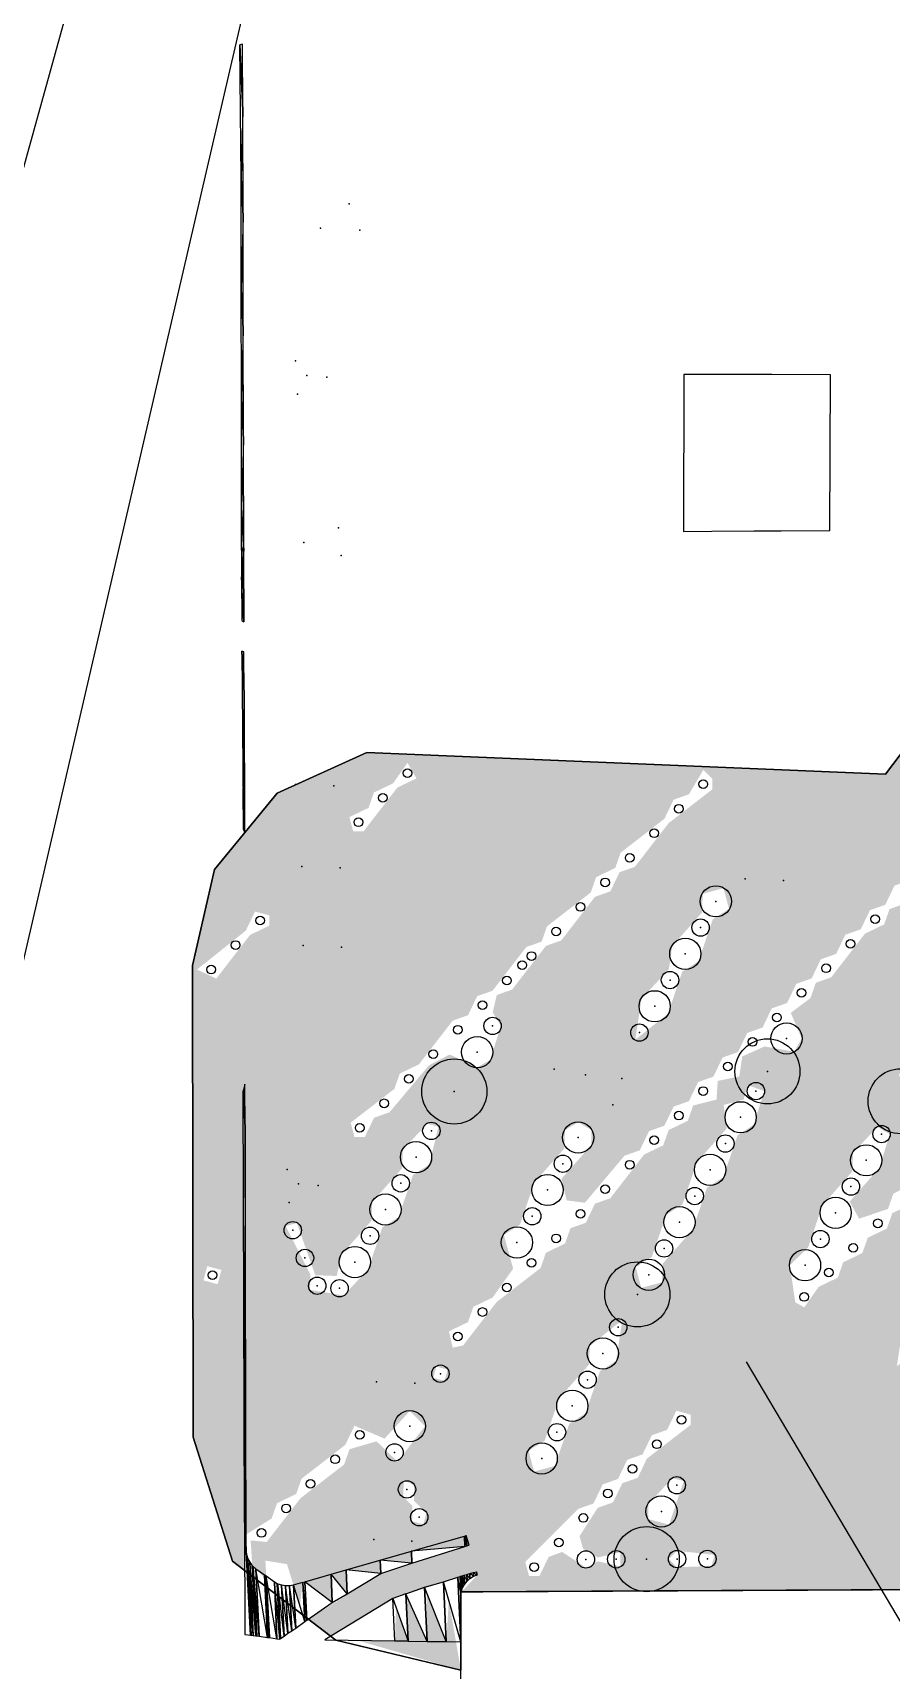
# Model space of a CAD drawing. Header units: metres. Extents: x 4 to 261, y 19 to 641.
# Drawn here: x 125.4 to 165, y 489.9 to 565.4 of the extents above; entities that cross this region are included whole.
import ezdxf

# ---------------------------------------------------------------- set-up
doc = ezdxf.new("R2010")
doc.units = ezdxf.units.M
for name, color, linetype in [('BOUNDARY', 7, 'Continuous'), ('BUILDING', 7, 'Continuous'), ('ELECTR_CABLE_COMM', 7, 'Continuous'), ('NEW_BUSH', 3, 'Continuous'), ('NEW_LAWN', 82, 'Continuous'), ('NEW_TREE', 3, 'Continuous'), ('ROAD', 7, 'Continuous'), ('SIDEWALK_PATH', 7, 'Continuous'), ('TREE', 7, 'Continuous'), ('WATER_PIPELINE', 7, 'Continuous')]:
    doc.layers.add(name, color=color, linetype=linetype)

# ---------------------------------------------------------------- blocks, each defined once
blk = doc.blocks.new('ДЕРЕН_FLAVIRAMEA')
blk.add_circle((0, 0), 0.2)
blk = doc.blocks.new('ДЕРЕН_SIBIRICA')
blk.add_circle((0, 0), 0.2)
blk = doc.blocks.new('СПИРЕЯ_СЕРАЯ')
blk.add_circle((0, 0), 0.2)
blk = doc.blocks.new('МИСКАНТУС_КИТАЙСКИЙ')
blk.add_circle((0, 0), 0.2)
blk = doc.blocks.new('BEREZA')
blk.add_circle((0, 0), 0.2)

msp = doc.modelspace()

# ---------------------------------------------------------------- hatches: boundary and pattern name
at = {"layer": 'NEW_LAWN'}
h = msp.add_hatch(color=82, dxfattribs=at)
h.paths.add_polyline_path([(132.744, 522.416), (133.769, 526.845), (136.647, 530.364), (140.788, 532.244), (164.685, 531.241), (167.64, 535.13), (175.773, 540.609), (181.933, 542.929), (180.519, 541.059), (179.637, 540.634), (179.388, 539.928), (177.374, 538.372), (177.125, 537.665), (176.243, 537.24), (175.994, 536.534), (173.98, 534.978), (173.731, 534.271), (173.088, 534.121), (172.516, 535.338), (171.998, 535.2), (172.855, 534.179), (172.6, 533.14), (171.893, 532.89), (171.468, 532.008), (170.762, 531.758), (170.337, 530.877), (169.63, 530.627), (169.205, 529.746), (168.499, 529.496), (168.074, 528.614), (167.368, 528.364), (166.943, 527.483), (166.236, 527.233), (165.811, 526.352), (165.105, 526.102), (164.68, 525.22), (163.974, 524.97), (163.549, 524.089), (162.842, 523.839), (162.417, 522.957), (161.711, 522.707), (161.286, 521.826), (160.58, 521.576), (160.155, 520.695), (159.448, 520.445), (159.023, 519.563), (158.317, 519.313), (157.892, 518.432), (157.185, 518.182), (156.76, 517.301), (156.054, 517.051), (155.629, 516.169), (154.923, 515.919), (154.498, 515.038), (153.791, 514.788), (153.366, 513.906), (152.66, 513.656), (150.835, 511.488), (149.995, 511.597), (149.757, 512.593), (151.13, 514.146), (151.13, 514.845), (150.525, 515.194), (149.919, 514.845), (149.881, 513.979), (148.509, 512.426), (147.842, 510.478), (147.098, 510.008), (147.53, 508.452), (146.578, 507.118), (145.696, 506.693), (145.447, 505.987), (144.564, 505.562), (144.743, 504.811), (145.218, 504.908), (146.775, 506.921), (148.788, 508.477), (149.037, 509.183), (149.92, 509.608), (150.169, 510.315), (150.875, 510.565), (151.3, 511.446), (152.007, 511.696), (153.563, 513.709), (154.445, 514.134), (154.694, 514.84), (155.577, 515.265), (155.826, 515.972), (156.902, 516.24), (156.957, 517.103), (157.952, 517.309), (158.088, 518.234), (159.116, 518.691), (160.48, 518.45), (160.83, 519.055), (160.325, 520.24), (161.234, 520.922), (161.483, 521.628), (162.189, 521.878), (163.745, 523.891), (164.628, 524.316), (164.877, 525.023), (165.583, 525.273), (167.139, 527.285), (167.846, 527.535), (168.271, 528.417), (170.284, 529.973), (170.533, 530.679), (171.416, 531.104), (172.796, 532.942), (173.964, 533.232), (174.448, 532.276), (173.076, 530.723), (173.037, 529.857), (171.571, 527.955), (171.92, 527.35), (172.875, 527.606), (173.542, 529.554), (174.286, 530.024), (174.953, 531.973), (175.697, 532.443), (176.176, 534.001), (175.504, 535.08), (176.19, 536.336), (176.897, 536.586), (177.322, 537.468), (178.028, 537.718), (179.584, 539.73), (180.467, 540.155), (180.716, 540.862), (182.73, 542.418), (182.488, 543.138), (183.782, 543.625), (184.072, 553.571), (186.474, 560.945), (187.079, 560.911), (188.635, 562.923), (189.909, 563.315), (190.683, 562.083), (190.468, 559.62), (191.317, 559.11), (192.362, 560.166), (191.938, 562.09), (192.331, 562.767), (192.934, 562.929), (193.709, 562.393), (193.268, 560.263), (193.692, 558.339), (193.344, 557.519), (194.162, 554.904), (193.55, 554.429), (192.728, 554.52), (191.928, 557.659), (190.974, 557.915), (190.479, 555.42), (191.412, 554.384), (191.378, 554.182), (191.408, 552.808), (191.722, 552.793), (191.408, 554.327), (192.189, 554.034), (192.345, 553.455), (191.833, 552.373), (191.127, 552.123), (190.702, 551.242), (188.688, 549.685), (188.439, 548.979), (187.323, 548.321), (187.242, 555.508), (187.212, 529.605), (187.323, 548.308), (188.21, 547.9), (189.767, 549.913), (190.649, 550.275), (190.898, 551.044), (191.633, 551.218), (192.058, 550.483), (191.408, 550.389), (191.129, 547.861), (191.339, 537.232), (190.122, 536.976), (189.697, 536.095), (187.444, 534.298), (188.337, 533.884), (189.893, 535.897), (190.718, 536.178), (191.348, 535.935), (191.117, 531.061), (191.393, 529.035), (190.803, 526.914), (191.757, 526.658), (193.181, 527.964), (194.004, 527.566), (194.159, 526.986), (193.725, 525.981), (193.019, 525.731), (192.594, 524.85), (191.888, 524.6), (191.463, 523.717), (190.756, 523.468), (190.331, 522.587), (189.385, 521.922), (190.663, 521.087), (191.571, 518.329), (192.27, 518.329), (193.467, 519.799), (193.792, 518.128), (195.693, 516.062), (193.68, 519.448), (193.456, 520.691), (194.568, 522.188), (195.392, 525.319), (194.898, 526.646), (198.262, 529.842), (197.544, 530.257), (197.119, 529.375), (195.837, 528.974), (195.026, 530.345), (195.372, 532.319), (195.018, 533.145), (195.364, 535.119), (195.008, 537.099), (195.357, 537.919), (194.134, 539.584), (194.419, 540.422), (195.125, 540.672), (195.55, 541.554), (196.256, 541.804), (196.681, 542.685), (197.628, 543.349), (197.149, 543.828), (196.216, 542.727), (195.32, 543.132), (194.986, 544.345), (195.333, 546.319), (194.977, 548.299), (195.325, 549.119), (194.969, 550.788), (195.317, 551.919), (194.009, 553.607), (194.292, 554.438), (194.999, 554.688), (195.424, 555.57), (196.13, 555.82), (196.555, 556.701), (197.501, 557.365), (197.022, 557.844), (196.089, 556.744), (195.292, 557.174), (194.945, 559.499), (195.294, 560.319), (194.916, 562.068), (194.366, 562.714), (194.45, 564.201), (193.602, 564.69), (191.12, 563.922), (190.375, 565.233), (200.507, 566.694), (200.522, 564.16), (199.304, 564.156), (199.426, 520.795), (201.635, 520.801), (202.024, 519.675), (203.742, 519.69), (203.905, 520.807), (213.61, 520.78), (213.573, 519.704), (212.974, 520.303), (212.275, 520.303), (211.196, 518.7), (211.902, 517.296), (211.747, 516.716), (209.617, 516.233), (208.981, 516.444), (208.981, 517.293), (210.594, 518.944), (210.326, 519.798), (209.478, 520.287), (208.63, 519.798), (208.047, 517.387), (206.844, 517.136), (206.354, 516.289), (206.844, 515.441), (207.998, 515.405), (209.971, 514.37), (211.685, 515.498), (212.268, 515.342), (212.621, 514.713), (213.373, 514.813), (214.462, 511.403), (214.672, 490.53), (187.989, 490.394), (185.137, 492.933), (182.062, 493.664), (145.15, 493.56), (145.881, 494.336), (145.837, 494.484), (141.984, 493.246), (139.117, 491.512), (138.09, 492.3), (141.431, 494.395), (145.493, 495.711), (145.359, 496.157), (145.294, 495.65), (142.836, 495.426), (142.858, 494.875), (141.402, 495.023), (141.425, 494.398), (139.835, 494.575), (139.868, 493.489), (139.133, 494.365), (139.182, 493.078), (137.83, 494.093), (137.702, 492.903), (137.103, 494.835), (136.109, 494.996), (136.154, 494.134), (135.503, 494.766), (135.428, 495.927), (136.167, 495.857), (137.724, 497.87), (139.737, 499.426), (139.986, 500.132), (141.232, 500.496), (142.2, 499.552), (143.463, 501.194), (142.764, 501.892), (141.601, 500.62), (140.215, 501.211), (139.79, 500.33), (137.776, 498.774), (137.527, 498.067), (136.645, 497.642), (136.396, 496.936), (135.182, 496.179), (135.161, 516.956), (135.153, 494.551), (134.599, 494.975), (132.781, 500.689)])
h.paths.add_polyline_path([(133.251, 507.911), (133.905, 507.736), (134.081, 508.39), (133.427, 508.565)], flags=16)
h.paths.add_polyline_path([(198.963, 566.408), (198.963, 566.134), (198.972, 566.133)], flags=16)
h.paths.add_polyline_path([(187.212, 529.604), (187.212, 528.605), (187.272, 528.067), (187.272, 528.157)], flags=16)
h.paths.add_polyline_path([(158.332, 516.911), (158.154, 516.246), (157.233, 515.997), (157.371, 514.911), (155.998, 513.358), (155.332, 511.409), (154.588, 510.94), (153.921, 508.991), (153.177, 508.521), (153.432, 507.566), (154.387, 507.822), (154.426, 508.688), (155.798, 510.241), (156.465, 512.189), (157.209, 512.659), (157.876, 514.608), (158.62, 515.078), (159.099, 516.636)], flags=16)
h.paths.add_polyline_path([(156.293, 531.433), (155.629, 530.311), (154.923, 530.061), (154.498, 529.18), (152.484, 527.624), (152.235, 526.917), (151.353, 526.492), (151.104, 525.786), (149.09, 524.23), (148.841, 523.522), (148.134, 523.273), (146.578, 521.26), (145.872, 521.01), (145.447, 520.129), (144.74, 519.879), (143.184, 517.866), (142.302, 517.441), (142.053, 516.735), (140.039, 515.179), (140.215, 514.525), (140.693, 514.525), (141.118, 515.406), (141.824, 515.656), (143.65, 517.824), (144.603, 518.321), (145.874, 517.731), (146.479, 518.08), (146.958, 519.639), (146.584, 520.265), (146.775, 521.063), (147.481, 521.313), (149.037, 523.326), (149.744, 523.576), (151.3, 525.588), (152.007, 525.838), (152.432, 526.72), (153.138, 526.97), (154.694, 528.982), (156.708, 530.539), (156.708, 531.018)], flags=16)
h.paths.add_polyline_path([(142.657, 531.763), (141.993, 530.816), (141.11, 530.392), (140.861, 529.686), (139.979, 529.261), (140.155, 528.607), (140.633, 528.607), (142.189, 530.62), (143.072, 531.045)], flags=16)
h.paths.add_polyline_path([(132.952, 522.233), (133.845, 521.819), (135.401, 523.831), (136.284, 524.256), (136.284, 524.735), (135.63, 524.91), (135.205, 524.029)], flags=16)
h.paths.add_polyline_path([(183.923, 544.92), (184.816, 544.506), (185.241, 545.387), (186.124, 545.812), (186.124, 546.291), (185.47, 546.466), (185.045, 545.585)], flags=16)
h.paths.add_polyline_path([(187.227, 556.004), (187.242, 555.512), (187.212, 558.944)], flags=16)
h.paths.add_polyline_path([(207.385, 497.671), (204.946, 495.233), (205.122, 494.579), (205.6, 494.579), (207.157, 496.592), (208.425, 497.299), (211.048, 495.574), (211.151, 496.188), (210.179, 497.589), (209.409, 497.879), (209.265, 498.586), (211.433, 500.411), (211.682, 501.118), (212.565, 501.543), (212.814, 502.249), (213.696, 502.674), (213.696, 503.153), (213.042, 503.328), (212.617, 502.447), (211.911, 502.197), (211.486, 501.314), (210.779, 501.065), (210.354, 500.184), (209.648, 499.934), (209.223, 499.052), (208.517, 498.802), (208.092, 497.921)], flags=16)
h.paths.add_polyline_path([(211.446, 494.873), (211.591, 492.191), (211.301, 491.648), (211.68, 491.27), (212.059, 491.648), (211.76, 493.595), (212.05, 494.448)], flags=16)
h.paths.add_polyline_path([(211.985, 498.459), (211.846, 498.976), (211.287, 498.821), (211.468, 498.32)], flags=16)
h.paths.add_polyline_path([(204.114, 507.61), (203.085, 507.176), (203.577, 506.342), (203.607, 507.072)], flags=16)
h.paths.add_polyline_path([(198.005, 516.576), (197.858, 514.858), (198.301, 513.632), (197.882, 512.844), (198.231, 512.239), (199.388, 512.278), (200.319, 511.819), (202.299, 512.175), (203.119, 511.827), (203.966, 512.316), (204.506, 513.815), (204.244, 514.758), (204.821, 515.808), (204.332, 516.656), (201.863, 516.431), (200.178, 516.858), (200.061, 517.666), (201.162, 518.599), (200.683, 519.078), (200.019, 518.133), (199.137, 517.708), (198.888, 517)], flags=16)
h.paths.add_polyline_path([(201.562, 510.134), (201.95, 510.283), (202.338, 510.417), (203.099, 510.701), (202.329, 510.421), (200.8, 510.776)], flags=16)
h.paths.add_polyline_path([(201.681, 500.278), (201.711, 499.785), (202.995, 496.622), (202.741, 497.412)], flags=16)
h.paths.add_polyline_path([(193.35, 512.238), (197.231, 507.574), (200.994, 501.548), (197.53, 507.222), (195.034, 510.403)], flags=16)
h.paths.add_polyline_path([(198.778, 507.589), (199.157, 507.968), (198.778, 508.346), (198.399, 507.968)], flags=16)
h.paths.add_polyline_path([(194.718, 492.191), (193.894, 491.929), (193.32, 492.251), (192.941, 491.872), (193.32, 491.493), (194.144, 491.755), (194.718, 491.433), (195.097, 491.812)], flags=16)
h.paths.add_polyline_path([(189.428, 492.799), (190.007, 492.644), (190.333, 491.664), (190.85, 491.802), (189.966, 492.83), (190.04, 493.504), (192.209, 495.329), (192.033, 495.983), (191.555, 495.983), (189.999, 493.969), (188.161, 492.589), (187.985, 491.935), (188.639, 491.76)], flags=16)
h.paths.add_polyline_path([(187.063, 526.11), (188.392, 521.496), (189.123, 519.407), (189.571, 518.362), (187.556, 525.857)], flags=16)
h.paths.add_polyline_path([(180.574, 513.286), (178.135, 510.848), (178.311, 510.194), (178.789, 510.194), (179.214, 511.076), (179.92, 511.326), (180.345, 512.207), (181.052, 512.457), (181.477, 513.338), (182.183, 513.588), (182.608, 514.47), (183.315, 514.72), (183.74, 515.601), (184.446, 515.851), (184.871, 516.733), (185.577, 516.983), (186.002, 517.864), (187.315, 518.734), (188.157, 518.202), (187.865, 515.947), (188.433, 515.619), (188.622, 517.347), (188.33, 518.202), (188.622, 518.747), (188.016, 519.899), (187.362, 520.074), (186.937, 519.193), (186.231, 518.943), (185.806, 518.062), (185.099, 517.812), (184.674, 516.93), (183.968, 516.68), (183.543, 515.799), (182.837, 515.549), (182.412, 514.666), (181.705, 514.417), (181.28, 513.536)], flags=16)
h.paths.add_polyline_path([(185.975, 504.37), (185.311, 503.425), (184.429, 503), (184.605, 502.346), (185.083, 502.346), (185.508, 503.227), (186.39, 503.652)], flags=16)
h.paths.add_polyline_path([(161.121, 509.426), (160.283, 508.607), (160.53, 506.906), (160.945, 506.667), (161.609, 507.613), (162.491, 508.038), (162.74, 508.744), (163.623, 509.169), (163.872, 509.875), (164.754, 510.3), (165.003, 511.007), (165.885, 511.432), (166.134, 512.138), (167.017, 512.563), (167.266, 513.27), (168.148, 513.695), (168.397, 514.401), (169.279, 514.826), (169.528, 515.532), (170.411, 515.957), (170.66, 516.664), (171.542, 517.089), (171.791, 517.795), (173.056, 518.489), (174.134, 518.491), (174.054, 520.058), (174.76, 520.308), (176.317, 522.321), (177.023, 522.571), (178.579, 524.583), (179.286, 524.833), (179.711, 525.715), (180.417, 525.965), (180.842, 526.846), (181.549, 527.096), (183.105, 529.109), (183.987, 529.534), (184.236, 530.24), (186.25, 531.796), (186.25, 532.275), (185.596, 532.45), (184.04, 530.438), (182.026, 528.881), (181.777, 528.175), (180.32, 528.023), (180.093, 528.871), (181.466, 530.424), (182.132, 532.373), (182.876, 532.842), (183.356, 534.401), (182.787, 534.729), (181.666, 533.541), (180.999, 531.593), (180.255, 531.123), (179.588, 529.174), (178.844, 528.704), (178.844, 528.005), (179.935, 527.215), (179.514, 525.912), (178.808, 525.662), (178.383, 524.781), (176.369, 523.225), (176.12, 522.518), (175.238, 522.093), (174.989, 521.387), (174.106, 520.962), (173.857, 520.255), (171.844, 518.699), (171.595, 517.993), (170.712, 517.568), (170.463, 516.861), (169.581, 516.436), (169.332, 515.73), (168.449, 515.305), (167.069, 513.467), (166.187, 513.042), (165.938, 512.336), (165.055, 511.911), (164.806, 511.204), (163.475, 510.754), (163.037, 511.542), (164.409, 513.095), (164.888, 514.653), (164.32, 514.981), (163.199, 513.793), (163.16, 512.928), (161.788, 511.375)], flags=16)
h.paths.add_polyline_path([(184.101, 523.733), (183.495, 524.082), (182.89, 523.733), (182.6, 521.846), (184.101, 523.034)], flags=16)
h.paths.add_polyline_path([(180.324, 519.151), (179.589, 517.337), (179.968, 516.958), (181.279, 518.197), (181.279, 518.896)], flags=16)
h.paths.add_polyline_path([(170.248, 513.167), (169.031, 511.883), (168.741, 509.997), (170.241, 511.184), (170.28, 512.05), (171.652, 513.603), (171.652, 514.302), (170.698, 514.558)], flags=16)
h.paths.add_polyline_path([(166.633, 519.49), (166.059, 517.891), (165.315, 517.421), (165.571, 516.467), (166.526, 516.722), (166.564, 517.588), (167.937, 519.141), (168.604, 521.09), (169.348, 521.559), (170.014, 523.508), (170.759, 523.978), (171.048, 525.865), (169.548, 524.677), (169.51, 523.811), (168.137, 522.258), (168.099, 521.393)], flags=16)
h.paths.add_polyline_path([(168.129, 500.841), (165.69, 498.403), (165.866, 497.749), (166.344, 497.749), (167.9, 499.762), (169.914, 501.318), (170.163, 502.025), (171.045, 502.45), (171.045, 502.929), (170.391, 503.104), (169.966, 502.222), (169.26, 501.972), (168.835, 501.091)], flags=16)
h.paths.add_polyline_path([(166.721, 507.121), (165.504, 505.837), (165.214, 503.95), (166.714, 505.138), (166.752, 506.004), (168.125, 507.557), (168.125, 508.255), (167.17, 508.511)], flags=16)
h.paths.add_polyline_path([(154.706, 522.248), (153.447, 520.891), (153.157, 519.004), (154.657, 520.192), (155.324, 522.141), (156.068, 522.611), (156.735, 524.56), (157.479, 525.029), (157.223, 525.984), (156.269, 525.728), (156.23, 524.862), (154.858, 523.31)], flags=16)
h.paths.add_polyline_path([(155.082, 494.691), (156.672, 494.748), (156.81, 495.265), (155.082, 495.448), (154.703, 495.069)], flags=16)
h.paths.add_polyline_path([(150.524, 497.378), (148.085, 494.94), (148.261, 494.286), (148.739, 494.286), (149.164, 495.168), (149.789, 495.396), (150.882, 494.67), (151.43, 494.966), (152.472, 494.728), (152.472, 495.384), (151.424, 495.139), (150.745, 495.548), (150.59, 496.128), (151.427, 497.43), (152.133, 497.68), (152.558, 498.562), (153.273, 498.814), (153.689, 499.693), (155.703, 501.249), (155.703, 501.728), (155.049, 501.903), (154.624, 501.022), (153.918, 500.772), (153.493, 499.891), (152.786, 499.641), (152.361, 498.759), (151.655, 498.509), (151.23, 497.628)], flags=16)
h.paths.add_polyline_path([(153.758, 497.611), (153.758, 496.912), (154.713, 496.656), (155.397, 498.66), (154.879, 498.799)], flags=16)
h.paths.add_polyline_path([(149.649, 502.475), (148.982, 500.526), (148.238, 500.056), (148.494, 499.102), (149.449, 499.357), (150.116, 501.306), (150.86, 501.776), (151.526, 503.725), (152.271, 504.194), (152.56, 506.081), (151.06, 504.893), (151.022, 504.028)], flags=16)
h.paths.add_polyline_path([(144.365, 503.284), (144.504, 503.802), (143.986, 503.94), (143.847, 503.423)], flags=16)
h.paths.add_polyline_path([(137.04, 510.415), (138.177, 508.19), (138.17, 507.474), (139.714, 507.218), (140.835, 508.406), (141.502, 510.355), (142.246, 510.825), (142.913, 512.774), (143.657, 513.243), (144.085, 514.992), (143.568, 515.13), (142.447, 513.942), (142.408, 513.077), (141.036, 511.524), (140.997, 510.658), (139.625, 509.105), (139.393, 508.113), (138.409, 508.149), (137.558, 510.554)], flags=16)
h.paths.add_polyline_path([(142.455, 497.947), (142.879, 497.523), (142.872, 496.807), (143.389, 496.669), (143.528, 497.186), (142.956, 497.752), (142.963, 498.467), (142.494, 498.71)], flags=16)
msp.add_hatch(color=82, dxfattribs=at).paths.add_polyline_path([(140.305, 491.33), (142.074, 491.305), (142.132, 492.835), (142.686, 491.291), (142.621, 493.383), (143.567, 491.276), (143.544, 493.529), (144.448, 491.276), (144.562, 493.172), (145.12, 489.944)])

# ---------------------------------------------------------------- linework, layer by layer
at = {"layer": 'BOUNDARY'}
msp.add_lwpolyline([(145.12, 488.588), (145.12, 490.589), (145.12, 491.574), (145.12, 493.56), (145.12, 493.56), (145.15, 493.56), (146.135, 493.56), (148.136, 493.575), (149.137, 493.575), (151.138, 493.59), (152.123, 493.59), (154.124, 493.605), (155.124, 493.605), (157.125, 493.62), (158.111, 493.62), (160.111, 493.635), (161.112, 493.635), (163.113, 493.65), (164.098, 493.65), (166.099, 493.665)], dxfattribs=at)
at = {"layer": 'BUILDING'}
msp.add_lwpolyline([(158.663, 549.658), (158.618, 549.658), (158.618, 549.658), (158.185, 549.658), (158.185, 549.658), (156.677, 549.658), (156.677, 549.658), (155.393, 549.658), (155.393, 549.658), (155.378, 542.416), (155.378, 542.416), (156.692, 542.431), (156.692, 542.431), (158.618, 542.446), (158.618, 542.446), (158.633, 542.446), (158.633, 542.446), (159.469, 542.446), (159.469, 542.446), (159.887, 542.461), (159.887, 542.461), (162.127, 542.476), (162.127, 542.476), (162.157, 549.643), (162.157, 549.643), (159.454, 549.658), (159.454, 549.658), (158.663, 549.658)], close=True, dxfattribs=at)
at = {"layer": 'ELECTR_CABLE_COMM'}
msp.add_line((111.036, 509.103), (132.676, 586.925), dxfattribs=at)
at = {"layer": 'GROUND'}
msp.add_lwpolyline([(166.099, 493.665), (164.098, 493.65), (163.113, 493.65), (161.112, 493.635), (160.111, 493.635), (158.111, 493.62), (157.125, 493.62), (155.124, 493.605), (154.124, 493.605), (152.123, 493.59), (151.138, 493.59), (149.137, 493.575), (148.136, 493.575), (146.135, 493.56), (145.15, 493.56), (145.12, 493.56), (145.12, 491.574), (145.12, 490.589), (145.12, 489.944), (139.358, 491.327), (134.598, 494.975), (132.781, 500.69), (132.744, 522.417), (133.769, 526.847), (136.649, 530.365), (140.788, 532.244), (164.686, 531.242), (167.639, 535.13)], dxfattribs=at)
at = {"layer": 'NEW_BUSH'}
for centre, radius in [((156.874, 525.379), 0.72), ((156.168, 524.17), 0.4), ((155.463, 522.96), 0.72), ((154.758, 521.751), 0.4), ((154.052, 520.542), 0.72), ((146.579, 519.639), 0.4), ((153.347, 519.333), 0.4), ((160.131, 519.055), 0.72), ((145.874, 518.43), 0.72), ((158.72, 516.636), 0.4), ((158.015, 515.427), 0.72), ((143.757, 514.802), 0.4), ((150.525, 514.495), 0.72), ((164.51, 514.653), 0.4), ((143.052, 513.593), 0.72), ((157.309, 514.218), 0.4), ((163.804, 513.444), 0.72), ((149.819, 513.286), 0.4), ((156.604, 513.009), 0.72), ((142.346, 512.384), 0.4), ((149.114, 512.077), 0.72), ((163.099, 512.235), 0.4), ((141.641, 511.174), 0.72), ((155.898, 511.799), 0.4), ((162.393, 511.026), 0.72), ((148.408, 510.868), 0.4), ((155.193, 510.59), 0.72), ((137.368, 510.225), 0.4), ((140.935, 509.965), 0.4), ((147.703, 509.658), 0.72), ((161.688, 509.816), 0.4), ((140.23, 508.756), 0.72), ((154.487, 509.381), 0.4), ((137.933, 508.944), 0.4), ((153.782, 508.172), 0.72), ((160.982, 508.607), 0.72), ((138.498, 507.663), 0.4), ((139.524, 507.547), 0.4), ((152.371, 505.753), 0.4), ((151.665, 504.544), 0.72), ((144.175, 503.612), 0.4), ((150.96, 503.335), 0.4), ((150.254, 502.125), 0.72), ((142.764, 501.194), 0.72), ((149.549, 500.916), 0.4), ((142.059, 499.984), 0.4), ((148.844, 499.707), 0.72), ((155.069, 498.471), 0.4), ((142.635, 498.278), 0.4), ((143.2, 496.997), 0.4), ((154.363, 497.261), 0.72), ((150.882, 495.049), 0.4), ((152.282, 495.056), 0.4), ((155.082, 495.069), 0.4), ((156.482, 495.076), 0.4)]:
    msp.add_circle(centre, radius, dxfattribs=at)
for p in [(156.874, 525.379), (156.168, 524.17), (155.463, 522.96), (154.758, 521.751), (154.052, 520.542), (146.579, 519.639), (153.347, 519.333), (160.131, 519.055), (145.874, 518.43), (158.72, 516.636), (158.015, 515.427), (143.757, 514.802), (150.525, 514.495), (157.309, 514.218), (164.51, 514.653), (143.052, 513.593), (149.819, 513.286), (163.804, 513.444), (156.604, 513.009), (142.346, 512.384), (149.114, 512.077), (155.898, 511.799), (163.099, 512.235), (141.641, 511.174), (162.393, 511.026), (137.368, 510.225), (148.408, 510.868), (155.193, 510.59), (140.935, 509.965), (147.703, 509.658), (154.487, 509.381), (161.688, 509.816), (137.933, 508.944), (140.23, 508.756), (153.782, 508.172), (160.982, 508.607), (138.498, 507.663), (139.524, 507.547), (152.371, 505.753), (151.665, 504.544), (144.175, 503.612), (150.96, 503.335), (150.254, 502.125), (142.764, 501.194), (149.549, 500.916), (142.059, 499.984), (148.844, 499.707), (142.635, 498.278), (155.069, 498.471), (143.2, 496.997), (154.363, 497.261), (150.882, 495.049), (152.282, 495.056), (155.082, 495.069), (156.482, 495.076)]:
    msp.add_point(p, dxfattribs=at)
at = {"layer": 'NEW_TREE'}
for centre in [(159.249, 517.543), (144.815, 516.616), (165.391, 516.165), (153.253, 507.265), (153.682, 495.063)]:
    msp.add_circle(centre, 1.5, dxfattribs=at)
for p in [(159.249, 517.543), (144.815, 516.616), (153.253, 507.265), (153.682, 495.063)]:
    msp.add_point(p, dxfattribs=at)
at = {"layer": 'ROAD'}
msp.add_lwpolyline([(120.433, 599.845), (132.427, 603.259), (132.617, 581.399), (133.986, 576.427), (137.65, 572.798), (142.635, 571.478), (200.211, 571.346), (200.311, 566.666), (190.441, 565.29), (186.911, 562.286), (184.072, 553.573), (183.782, 543.625), (175.774, 540.61), (167.639, 535.13), (164.686, 531.242), (140.788, 532.244), (136.649, 530.365), (133.769, 526.847), (132.744, 522.417), (132.781, 500.69), (134.598, 494.975), (139.358, 491.327), (145.12, 489.944)], dxfattribs=at)
at = {"layer": 'SIDEWALK_PATH'}
for points in [[(135.056, 564.888), (134.922, 564.844), (134.922, 564.844), (135.071, 561.842), (135.071, 561.842), (135.056, 564.888)], [(134.922, 564.844), (135.071, 561.842), (135.071, 561.842), (134.996, 558.722), (134.996, 558.722), (134.922, 564.844), (135.071, 561.842), (134.996, 558.722), (134.996, 558.722), (135.086, 556.96), (135.086, 556.96), (135.071, 561.842)], [(134.996, 558.722), (135.086, 556.96), (135.086, 556.96), (134.996, 553.6), (134.996, 553.6), (134.996, 558.722), (135.086, 556.96), (134.996, 553.6), (134.996, 553.6), (135.086, 551.749), (135.086, 551.749), (135.086, 556.96)], [(134.996, 553.6), (135.086, 551.749), (135.086, 551.749), (135.011, 548.568), (135.011, 548.568), (134.996, 553.6), (135.086, 551.749), (135.011, 548.568), (135.011, 548.568), (135.101, 546.642), (135.101, 546.642), (135.086, 551.749)], [(135.011, 548.568), (135.101, 546.642), (135.101, 546.642), (135.011, 543.551), (135.011, 543.551), (135.011, 548.568), (135.101, 546.642), (135.011, 543.551), (135.011, 543.551), (135.116, 541.52), (135.116, 541.52), (135.101, 546.642)], [(135.011, 543.551), (135.116, 541.52), (135.116, 541.52), (135.011, 541.7), (135.011, 541.7), (135.011, 543.551), (135.116, 541.52), (135.011, 541.7), (135.011, 541.7), (135.116, 539.639), (135.116, 539.639), (135.116, 541.52)], [(135.116, 539.639), (135.011, 541.7), (135.011, 541.7), (135.011, 540.341), (135.011, 540.341), (135.116, 539.639)], [(135.116, 539.639), (135.116, 538.265), (135.116, 538.265), (135.011, 540.341), (135.011, 540.341), (135.116, 539.639), (135.116, 538.265), (135.011, 540.341), (135.011, 540.341), (135.026, 538.325), (135.026, 538.325), (135.116, 538.265)], [(135.116, 536.877), (135.026, 536.906), (135.026, 536.906), (135.131, 534.95), (135.131, 534.95), (135.116, 536.877)], [(135.131, 534.95), (135.026, 536.906), (135.026, 536.906), (135.086, 529.754), (135.086, 529.754), (135.131, 534.95)], [(135.131, 534.95), (135.146, 528.575), (135.146, 528.575), (135.086, 529.754), (135.086, 529.754), (135.131, 534.95), (135.146, 528.575), (135.086, 529.754), (135.086, 529.754), (135.086, 528.724), (135.086, 528.724), (135.146, 528.575)], [(135.161, 516.958), (135.086, 516.644), (135.086, 516.644), (135.176, 514.942), (135.176, 514.942), (135.161, 516.958)], [(135.086, 516.644), (135.176, 514.942), (135.176, 514.942), (135.146, 496.89), (135.146, 496.89), (135.086, 516.644), (135.176, 514.942), (135.146, 496.89), (135.146, 496.89), (135.22, 495.486), (135.22, 495.486), (135.176, 514.942)], [(135.415, 491.559), (135.146, 496.89), (135.146, 496.89), (135.161, 491.589), (135.161, 491.589), (135.415, 491.559)], [(145.284, 496.128), (145.299, 495.651), (145.299, 495.651), (142.836, 495.427), (142.836, 495.427), (145.284, 496.128), (145.299, 495.651), (142.836, 495.427), (142.836, 495.427), (142.865, 494.874), (142.865, 494.874), (145.299, 495.651)], [(145.359, 496.158), (145.389, 495.68), (145.389, 495.68), (145.284, 496.128), (145.284, 496.128), (145.359, 496.158), (145.389, 495.68), (145.284, 496.128), (145.284, 496.128), (145.299, 495.651), (145.299, 495.651), (145.389, 495.68)], [(145.493, 495.71), (145.359, 496.158), (145.359, 496.158), (145.389, 495.68), (145.389, 495.68), (145.493, 495.71)], [(135.22, 495.486), (135.22, 495.486), (135.22, 495.486), (135.415, 491.559), (135.415, 491.559), (135.22, 495.486), (135.22, 495.486), (135.415, 491.559), (135.415, 491.559), (135.235, 495.277), (135.235, 495.277), (135.22, 495.486)], [(135.295, 495.083), (135.459, 491.559), (135.459, 491.559), (135.235, 495.277), (135.235, 495.277), (135.295, 495.083), (135.459, 491.559), (135.235, 495.277), (135.235, 495.277), (135.415, 491.559), (135.415, 491.559), (135.459, 491.559)], [(135.385, 494.919), (135.549, 491.544), (135.549, 491.544), (135.295, 495.083), (135.295, 495.083), (135.385, 494.919), (135.549, 491.544), (135.295, 495.083), (135.295, 495.083), (135.459, 491.559), (135.459, 491.559), (135.549, 491.544)], [(142.836, 495.427), (142.865, 494.874), (142.865, 494.874), (141.402, 495.023), (141.402, 495.023), (142.836, 495.427), (142.865, 494.874), (141.402, 495.023), (141.402, 495.023), (141.432, 494.396), (141.432, 494.396), (142.865, 494.874)], [(135.504, 494.755), (135.668, 491.529), (135.668, 491.529), (135.385, 494.919), (135.385, 494.919), (135.504, 494.755), (135.668, 491.529), (135.385, 494.919), (135.385, 494.919), (135.549, 491.544), (135.549, 491.544), (135.668, 491.529)], [(135.549, 494.725), (135.713, 491.529), (135.713, 491.529), (135.504, 494.755), (135.504, 494.755), (135.549, 494.725), (135.713, 491.529), (135.504, 494.755), (135.504, 494.755), (135.668, 491.529), (135.668, 491.529), (135.713, 491.529)], [(135.668, 494.62), (135.818, 491.514), (135.818, 491.514), (135.549, 494.725), (135.549, 494.725), (135.668, 494.62), (135.818, 491.514), (135.549, 494.725), (135.549, 494.725), (135.713, 491.529), (135.713, 491.529), (135.818, 491.514)], [(136.072, 494.337), (136.206, 491.455), (136.206, 491.455), (135.668, 494.62), (135.668, 494.62), (136.072, 494.337), (136.206, 491.455), (135.668, 494.62), (135.668, 494.62), (135.818, 491.514), (135.818, 491.514), (136.206, 491.455)], [(136.087, 494.337), (136.221, 491.455), (136.221, 491.455), (136.072, 494.337), (136.072, 494.337), (136.087, 494.337), (136.221, 491.455), (136.072, 494.337), (136.072, 494.337), (136.206, 491.455), (136.206, 491.455), (136.221, 491.455)], [(136.146, 494.292), (136.296, 491.455), (136.296, 491.455), (136.087, 494.337), (136.087, 494.337), (136.146, 494.292), (136.296, 491.455), (136.087, 494.337), (136.087, 494.337), (136.221, 491.455), (136.221, 491.455), (136.296, 491.455)], [(136.52, 494.023), (136.639, 491.395), (136.639, 491.395), (136.146, 494.292), (136.146, 494.292), (136.52, 494.023), (136.639, 491.395), (136.146, 494.292), (136.146, 494.292), (136.296, 491.455), (136.296, 491.455), (136.639, 491.395)], [(139.133, 494.366), (139.192, 493.067), (139.192, 493.067), (137.923, 494.023), (137.923, 494.023), (139.133, 494.366), (139.192, 493.067), (137.923, 494.023), (137.923, 494.023), (138.013, 492.246), (138.013, 492.246), (139.192, 493.067)], [(139.834, 494.575), (139.879, 493.47), (139.879, 493.47), (139.133, 494.366), (139.133, 494.366), (139.834, 494.575), (139.879, 493.47), (139.133, 494.366), (139.133, 494.366), (139.192, 493.067), (139.192, 493.067), (139.879, 493.47)], [(141.402, 495.023), (141.432, 494.396), (141.432, 494.396), (139.834, 494.575), (139.834, 494.575), (141.402, 495.023), (141.432, 494.396), (139.834, 494.575), (139.834, 494.575), (139.879, 493.47), (139.879, 493.47), (141.432, 494.396)], [(145.18, 494.292), (145.195, 493.739), (145.195, 493.739), (145.105, 494.277), (145.105, 494.277), (145.18, 494.292), (145.195, 493.739), (145.105, 494.277), (145.105, 494.277), (145.15, 493.56), (145.15, 493.56), (145.195, 493.739)], [(145.269, 494.322), (145.284, 493.903), (145.284, 493.903), (145.18, 494.292), (145.18, 494.292), (145.269, 494.322), (145.284, 493.903), (145.18, 494.292), (145.18, 494.292), (145.195, 493.739), (145.195, 493.739), (145.284, 493.903)], [(145.389, 494.351), (145.404, 494.053), (145.404, 494.053), (145.269, 494.322), (145.269, 494.322), (145.389, 494.351), (145.404, 494.053), (145.269, 494.322), (145.269, 494.322), (145.284, 493.903), (145.284, 493.903), (145.404, 494.053)], [(145.538, 494.396), (145.538, 494.172), (145.538, 494.172), (145.389, 494.351), (145.389, 494.351), (145.538, 494.396), (145.538, 494.172), (145.389, 494.351), (145.389, 494.351), (145.404, 494.053), (145.404, 494.053), (145.538, 494.172)], [(145.702, 494.456), (145.702, 494.277), (145.702, 494.277), (145.538, 494.396), (145.538, 494.396), (145.702, 494.456), (145.702, 494.277), (145.538, 494.396), (145.538, 494.396), (145.538, 494.172), (145.538, 494.172), (145.702, 494.277)], [(145.837, 494.486), (145.837, 494.322), (145.837, 494.322), (145.702, 494.456), (145.702, 494.456), (145.837, 494.486), (145.837, 494.322), (145.702, 494.456), (145.702, 494.456), (145.702, 494.277), (145.702, 494.277), (145.837, 494.322)], [(145.882, 494.337), (145.837, 494.486), (145.837, 494.486), (145.837, 494.322), (145.837, 494.322), (145.882, 494.337)], [(136.654, 493.948), (136.773, 491.38), (136.773, 491.38), (136.52, 494.023), (136.52, 494.023), (136.654, 493.948), (136.773, 491.38), (136.52, 494.023), (136.52, 494.023), (136.639, 491.395), (136.639, 491.395), (136.773, 491.38)], [(136.684, 493.933), (136.803, 491.41), (136.803, 491.41), (136.654, 493.948), (136.654, 493.948), (136.684, 493.933), (136.803, 491.41), (136.654, 493.948), (136.654, 493.948), (136.773, 491.38), (136.773, 491.38), (136.803, 491.41)], [(136.848, 493.874), (136.967, 491.514), (136.967, 491.514), (136.684, 493.933), (136.684, 493.933), (136.848, 493.874), (136.967, 491.514), (136.684, 493.933), (136.684, 493.933), (136.803, 491.41), (136.803, 491.41), (136.967, 491.514)], [(137.042, 493.844), (137.147, 491.649), (137.147, 491.649), (136.848, 493.874), (136.848, 493.874), (137.042, 493.844), (137.147, 491.649), (136.848, 493.874), (136.848, 493.874), (136.967, 491.514), (136.967, 491.514), (137.147, 491.649)], [(137.221, 493.844), (137.326, 491.768), (137.326, 491.768), (137.042, 493.844), (137.042, 493.844), (137.221, 493.844), (137.326, 491.768), (137.042, 493.844), (137.042, 493.844), (137.147, 491.649), (137.147, 491.649), (137.326, 491.768)], [(137.4, 493.874), (137.505, 491.888), (137.505, 491.888), (137.221, 493.844), (137.221, 493.844), (137.4, 493.874), (137.505, 491.888), (137.221, 493.844), (137.221, 493.844), (137.326, 491.768), (137.326, 491.768), (137.505, 491.888)], [(137.834, 494.008), (137.923, 492.186), (137.923, 492.186), (137.4, 493.874), (137.4, 493.874), (137.834, 494.008), (137.923, 492.186), (137.4, 493.874), (137.4, 493.874), (137.505, 491.888), (137.505, 491.888), (137.923, 492.186)], [(137.923, 494.023), (138.013, 492.246), (138.013, 492.246), (137.834, 494.008), (137.834, 494.008), (137.923, 494.023), (138.013, 492.246), (137.834, 494.008), (137.834, 494.008), (137.923, 492.186), (137.923, 492.186), (138.013, 492.246)], [(143.448, 493.769), (143.567, 491.276), (143.567, 491.276), (142.582, 493.47), (142.582, 493.47), (143.448, 493.769), (143.567, 491.276), (142.582, 493.47), (142.582, 493.47), (142.686, 491.29), (142.686, 491.29), (143.567, 491.276)], [(144.314, 494.023), (144.448, 491.276), (144.448, 491.276), (143.448, 493.769), (143.448, 493.769), (144.314, 494.023), (144.448, 491.276), (143.448, 493.769), (143.448, 493.769), (143.567, 491.276), (143.567, 491.276), (144.448, 491.276)], [(144.971, 494.232), (145.12, 491.261), (145.12, 491.261), (144.314, 494.023), (144.314, 494.023), (144.971, 494.232), (145.12, 491.261), (144.314, 494.023), (144.314, 494.023), (144.448, 491.276), (144.448, 491.276), (145.12, 491.261)], [(145.09, 494.262), (145.12, 493.56), (145.12, 493.56), (144.971, 494.232), (144.971, 494.232), (145.09, 494.262), (145.12, 493.56), (144.971, 494.232), (144.971, 494.232), (145.12, 491.261), (145.12, 491.261), (145.12, 493.56)], [(145.105, 494.277), (145.15, 493.56), (145.15, 493.56), (145.09, 494.262), (145.09, 494.262), (145.105, 494.277), (145.15, 493.56), (145.09, 494.262), (145.09, 494.262), (145.12, 493.56), (145.12, 493.56), (145.15, 493.56)], [(142.686, 491.29), (142.074, 491.305), (142.074, 491.305), (141.984, 493.247), (141.984, 493.247), (142.686, 491.29), (142.074, 491.305), (141.984, 493.247), (141.984, 493.247), (138.849, 491.35), (138.849, 491.35), (142.074, 491.305)], [(142.686, 491.29), (142.582, 493.47), (142.582, 493.47), (141.984, 493.247), (141.984, 493.247), (142.686, 491.29)]]:
    msp.add_lwpolyline(points, close=True, dxfattribs=at)
at = {"layer": 'TREE'}
for p in [(139.974, 557.529), (138.641, 556.399), (140.461, 556.312), (137.503, 550.285), (138.022, 549.613), (138.937, 549.538), (137.593, 548.747), (139.483, 542.595), (137.882, 541.913), (139.6, 541.323), (137.496, 530.769), (139.267, 530.704), (137.787, 526.992), (139.55, 526.926), (158.228, 526.417), (159.992, 526.344), (137.847, 523.341), (139.61, 523.268), (149.411, 517.649), (150.865, 517.381), (152.541, 517.221), (152.125, 516.001), (137.115, 513.016), (137.634, 512.359), (138.548, 512.284), (137.205, 511.493), (141.236, 503.236), (143, 503.17), (141.109, 495.971), (142.865, 495.899)]:
    msp.add_point(p, dxfattribs=at)
at = {"layer": 'WATER_PIPELINE'}
for p, q in [((120.853, 504.973), (139.84, 586.775)), ((212.927, 412.01), (158.288, 504.151))]:
    msp.add_line(p, q, dxfattribs=at)

# ---------------------------------------------------------------- block references
at = {"layer": 'BUSH'}
for name, p in [('МИСКАНТУС_КИТАЙСКИЙ', (142.657, 531.284)), ('ДЕРЕН_FLAVIRAMEA', (156.293, 530.778)), ('СПИРЕЯ_СЕРАЯ', (141.525, 530.153)), ('ДЕРЕН_FLAVIRAMEA', (155.162, 529.647)), ('СПИРЕЯ_СЕРАЯ', (140.394, 529.021)), ('ДЕРЕН_FLAVIRAMEA', (154.03, 528.515)), ('МИСКАНТУС_КИТАЙСКИЙ', (152.899, 527.384)), ('МИСКАНТУС_КИТАЙСКИЙ', (151.768, 526.253)), ('МИСКАНТУС_КИТАЙСКИЙ', (150.636, 525.121)), ('СПИРЕЯ_СЕРАЯ', (135.869, 524.496)), ('СПИРЕЯ_СЕРАЯ', (164.213, 524.556)), ('МИСКАНТУС_КИТАЙСКИЙ', (149.505, 523.99)), ('СПИРЕЯ_СЕРАЯ', (134.737, 523.364)), ('СПИРЕЯ_СЕРАЯ', (148.373, 522.859)), ('СПИРЕЯ_СЕРАЯ', (163.081, 523.424)), ('СПИРЕЯ_СЕРАЯ', (133.606, 522.233)), ('ДЕРЕН_SIBIRICA', (161.95, 522.293)), ('СПИРЕЯ_СЕРАЯ', (147.242, 521.727)), ('СПИРЕЯ_СЕРАЯ', (146.111, 520.596)), ('ДЕРЕН_SIBIRICA', (160.818, 521.161)), ('ДЕРЕН_SIBIRICA', (159.687, 520.03)), ('СПИРЕЯ_СЕРАЯ', (144.979, 519.464)), ('СПИРЕЯ_СЕРАЯ', (143.848, 518.333)), ('ДЕРЕН_SIBIRICA', (158.556, 518.899)), ('ДЕРЕН_FLAVIRAMEA', (157.424, 517.767)), ('ДЕРЕН_SIBIRICA', (142.717, 517.202)), ('ДЕРЕН_SIBIRICA', (141.585, 516.07)), ('ДЕРЕН_FLAVIRAMEA', (156.293, 516.636)), ('ДЕРЕН_FLAVIRAMEA', (155.162, 515.505)), ('ДЕРЕН_SIBIRICA', (140.454, 514.939)), ('ДЕРЕН_FLAVIRAMEA', (154.03, 514.373)), ('МИСКАНТУС_КИТАЙСКИЙ', (152.899, 513.242)), ('МИСКАНТУС_КИТАЙСКИЙ', (151.768, 512.111)), ('МИСКАНТУС_КИТАЙСКИЙ', (150.636, 510.979)), ('СПИРЕЯ_СЕРАЯ', (164.339, 510.54)), ('МИСКАНТУС_КИТАЙСКИЙ', (149.505, 509.848)), ('СПИРЕЯ_СЕРАЯ', (163.208, 509.408)), ('СПИРЕЯ_СЕРАЯ', (148.373, 508.716)), ('ДЕРЕН_SIBIRICA', (133.666, 508.151)), ('СПИРЕЯ_СЕРАЯ', (162.076, 508.277)), ('СПИРЕЯ_СЕРАЯ', (147.242, 507.585)), ('ДЕРЕН_SIBIRICA', (160.945, 507.146)), ('СПИРЕЯ_СЕРАЯ', (146.111, 506.454)), ('СПИРЕЯ_СЕРАЯ', (144.979, 505.322)), ('ДЕРЕН_SIBIRICA', (155.288, 501.489)), ('СПИРЕЯ_СЕРАЯ', (140.454, 500.797)), ('ДЕРЕН_SIBIRICA', (154.157, 500.357)), ('ДЕРЕН_SIBIRICA', (139.322, 499.665)), ('ДЕРЕН_SIBIRICA', (153.025, 499.226)), ('ДЕРЕН_SIBIRICA', (138.191, 498.534)), ('ДЕРЕН_FLAVIRAMEA', (151.894, 498.095)), ('ДЕРЕН_SIBIRICA', (137.06, 497.403)), ('ДЕРЕН_FLAVIRAMEA', (150.763, 496.963)), ('ДЕРЕН_SIBIRICA', (135.928, 496.271)), ('ДЕРЕН_FLAVIRAMEA', (149.631, 495.832)), ('ДЕРЕН_FLAVIRAMEA', (148.5, 494.701))]:
    msp.add_blockref(name, p, dxfattribs=at)
at = {"layer": 'TREE'}
msp.add_blockref('BEREZA', (147.949, 522.434), dxfattribs=at)

doc.saveas('drawing.dxf')
